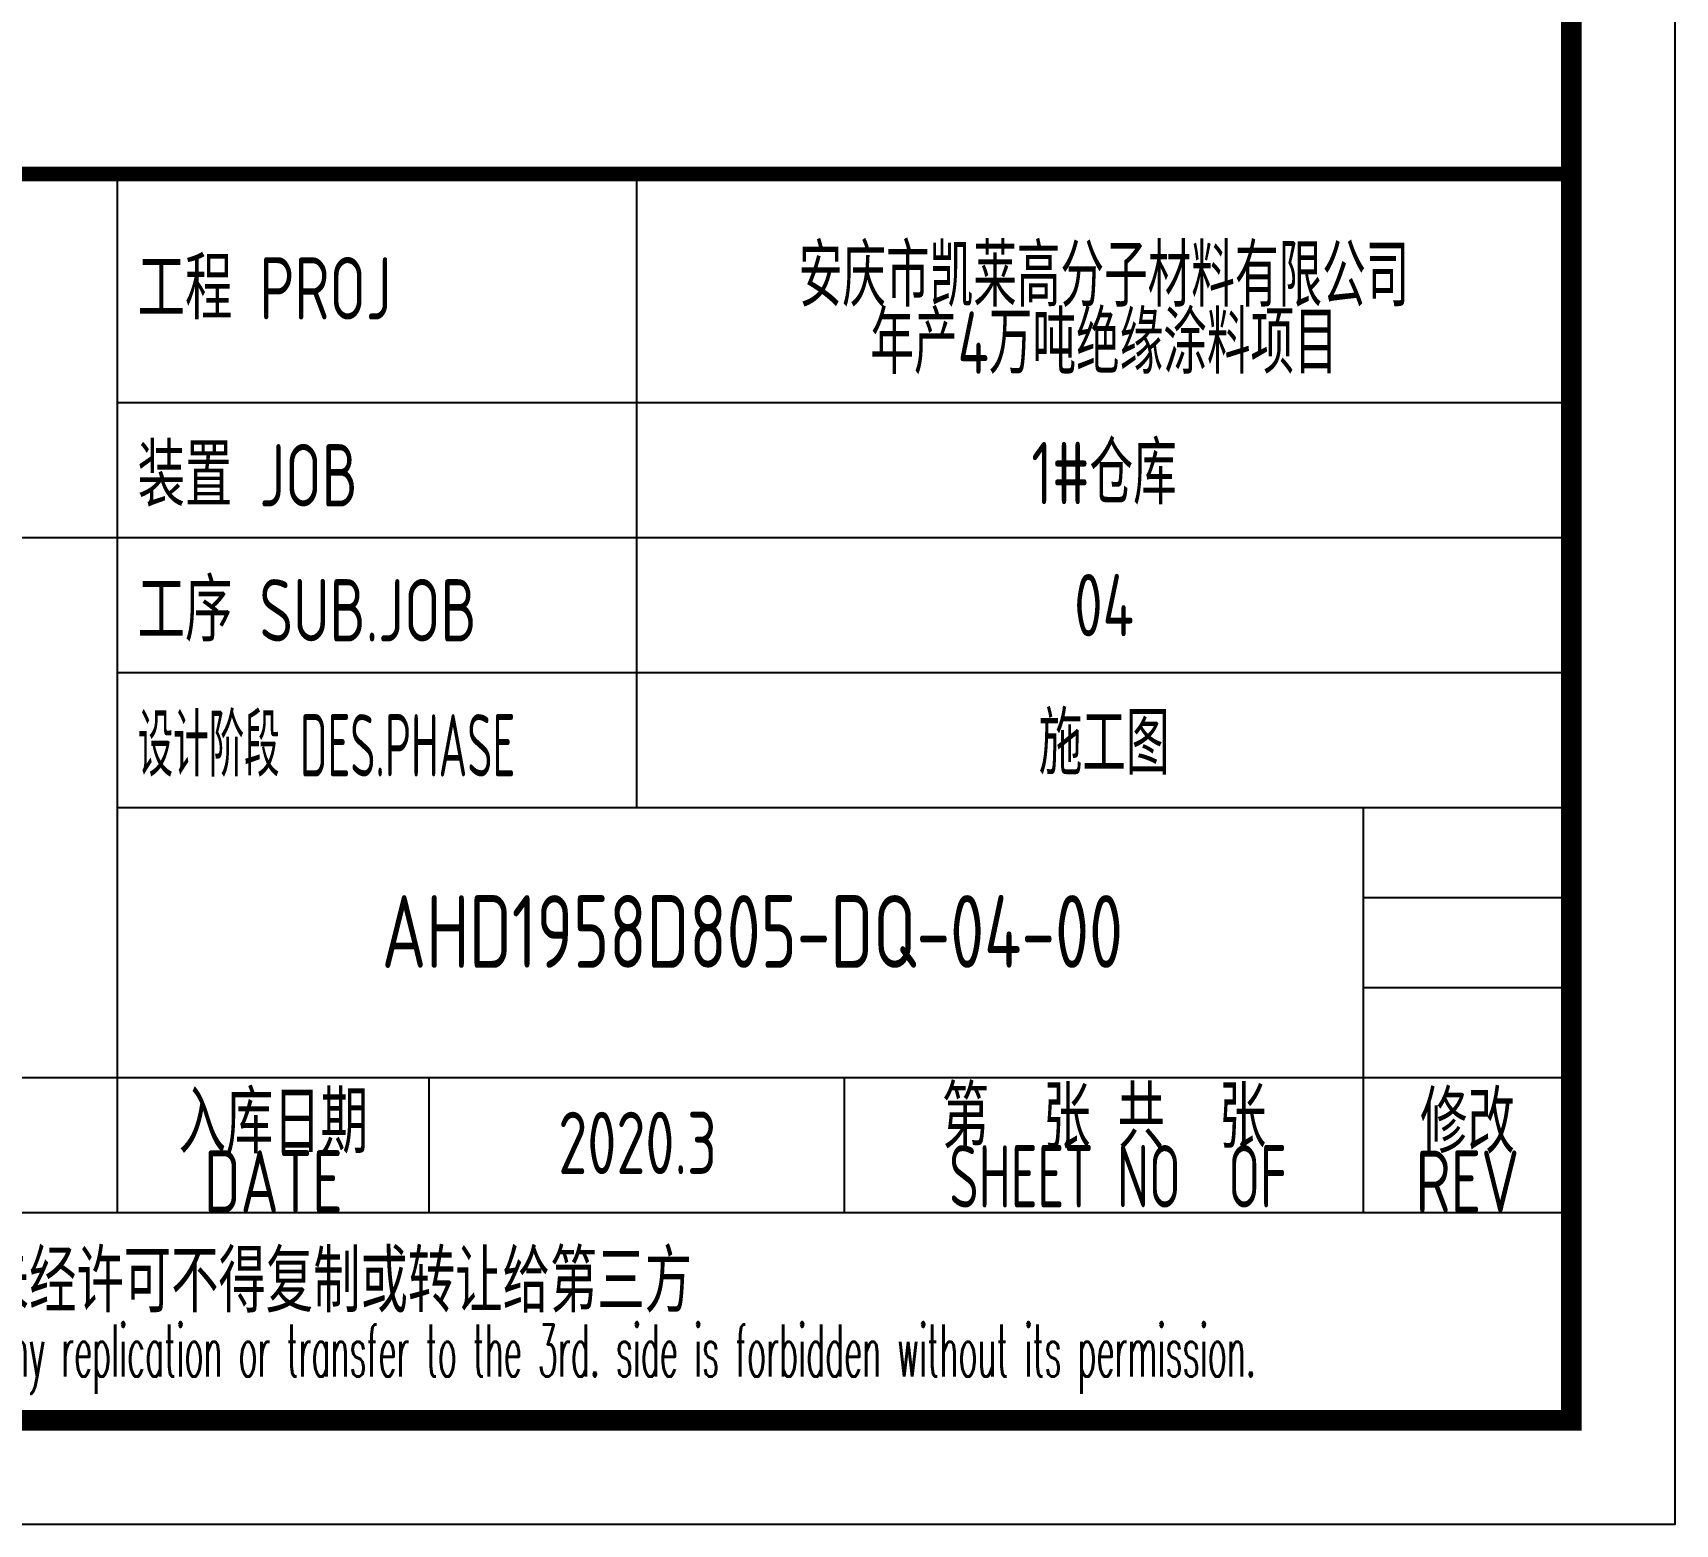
# Model space of a CAD drawing. Extents: x 4532298 to 10139194, y -639876 to -207028.
# Drawn here: x 4563302 to 4571210, y -270198 to -263018 of the extents above; entities that cross this region are included whole.
import ezdxf
from ezdxf.enums import TextEntityAlignment as Align

# ---------------------------------------------------------------- set-up
doc = ezdxf.new("R2010")
doc.units = 0
doc.header["$LTSCALE"] = 1000
doc.header["$MEASUREMENT"] = 0
doc.layers.get('0').update_dxf_attribs({"linetype": 'CONTINUOUS'})
doc.layers.add('AXIS', color=3, linetype='CONTINUOUS')
doc.layers.add('PUB_TITLE', color=4, linetype='CONTINUOUS')
doc.styles.add('AHD', font='sceie.shx', dxfattribs={"width": 0.7, "bigfont": 'sceic.shx'})
doc.styles.add('ECEC_TQ', font='txt_l.shx', dxfattribs={"bigfont": 'hztxt_l.shx'})
doc.styles.add('sceie', font='sceie.shx', dxfattribs={"width": 0.7, "bigfont": 'sceic.shx'})
doc.styles.add('TSSD_Rein', font='Tssdeng.shx', dxfattribs={"width": 0.7, "bigfont": 'hztxt.shx'})

msp = doc.modelspace()

# ---------------------------------------------------------------- linework, layer by layer
for p, q in [((4563710.2, -268698.2), (4563710.2, -263698.2)), ((4566210.2, -266748.2), (4566210.2, -263698.2)), ((4570710.2, -269698.2), (4570710.2, -263698.2)), ((4563710.2, -264798.2), (4570710.2, -264798.2)), ((4552710.2, -265448.2), (4563710.2, -265448.2)), ((4563710.2, -265448.2), (4570710.2, -265448.2)), ((4563710.2, -266098.2), (4570710.2, -266098.2)), ((4563710.2, -266748.2), (4570710.2, -266748.2)), ((4569710.2, -268698.2), (4569710.2, -266748.2)), ((4569710.2, -267181.5), (4570710.2, -267181.5)), ((4569710.2, -267614.8), (4570710.2, -267614.8)), ((4558210.2, -268048.2), (4570710.2, -268048.2)), ((4565210.2, -268698.2), (4565210.2, -268048.2)), ((4567210.2, -268698.2), (4567210.2, -268048.2)), ((4552710.2, -268698.2), (4570710.2, -268698.2)), ((4552710.2, -269698.2), (4570710.2, -269698.2))]:
    msp.add_line(p, q)
at = {"const_width": 70}
msp.add_lwpolyline([(4570710.2, -263698.2), (4552710.2, -263698.2)], dxfattribs=at)
at = {"layer": 'PUB_TITLE'}
msp.add_lwpolyline([(4550210.2, -270198.2), (4571210.2, -270198.2), (4571210.2, -240498.2), (4550210.2, -240498.2)], close=True, dxfattribs=at)
at = {"layer": 'PUB_TITLE', "const_width": 100}
msp.add_lwpolyline([(4552710.2, -269698.2), (4570710.2, -269698.2), (4570710.2, -240998.2), (4552710.2, -240998.2)], close=True, dxfattribs=at)

# ---------------------------------------------------------------- texts
at = {"style": 'sceie'}
for s, width, p in [('工程 PROJ', 0.8, (4563807, -264398.2)), ('装置 JOB', 0.8, (4563807, -265298.2)), ('工序 SUB.JOB', 0.8, (4563807, -265948.2)), ('设计阶段 DES.PHASE', 0.6, (4563807, -266598.2))]:
    msp.add_text(s, height=300, dxfattribs=dict(at, width=width)).set_placement(p)
for s, height, style, width, p in [('第  张 共  张', 300, 'sceie', 0.8, (4568460.2, -268223.2)), ('入库日期', 300, 'sceie', 0.8, (4564460.2, -268248.2)), ('修改', 300, 'sceie', 0.8, (4570210.2, -268248.2)), ('2020.3', 300, 'AHD', 0.8, (4566214.1, -268362.3)), ('SHEET NO  OF  ', 300, 'sceie', 0.7, (4568641.5, -268523.2)), ('DATE', 300, 'sceie', 0.8, (4564460.2, -268548.2)), ('REV', 300, 'sceie', 0.8, (4570210.2, -268548.2)), ('本文件专有权属安徽华东化工医药工程有限责任公司所有,未经许可不得复制或转让给第三方', 300, 'sceie', 0.8, (4561881.3, -269047.1)), ('The proprietary right of this document belongs to Anhui Huadong Chemical And Medical Engineering  Co.,Ltd.  and any replication or transfer to the 3rd. side is forbidden without its permission. ', 250, 'ECEC_TQ', 0.45, (4561710.2, -269398.2))]:
    msp.add_text(s, height=height, dxfattribs=dict(style=style, width=width)).set_placement(p, align=Align.MIDDLE)
at = {"style": 'sceie', "width": 0.8}
msp.add_attdef('AHD1958D805-DQ-04-00', text='200320-02-040', height=350, dxfattribs=at).set_placement((4566766.8, -267344.4), align=Align.MIDDLE)
at = {"layer": 'AXIS', "style": 'TSSD_Rein', "width": 0.7}
for s, p in [('安庆市凯莱高分子材料有限公司', (4568460.2, -264170.6)), ('年产4万吨绝缘涂料项目', (4568460.2, -264493.6)), ('1#仓库', (4568460.2, -265123.2)), ('04', (4568460.2, -265773.2)), ('施工图', (4568460.2, -266423.2))]:
    msp.add_text(s, height=300, dxfattribs=at).set_placement(p, align=Align.MIDDLE)

doc.saveas('drawing.dxf')
